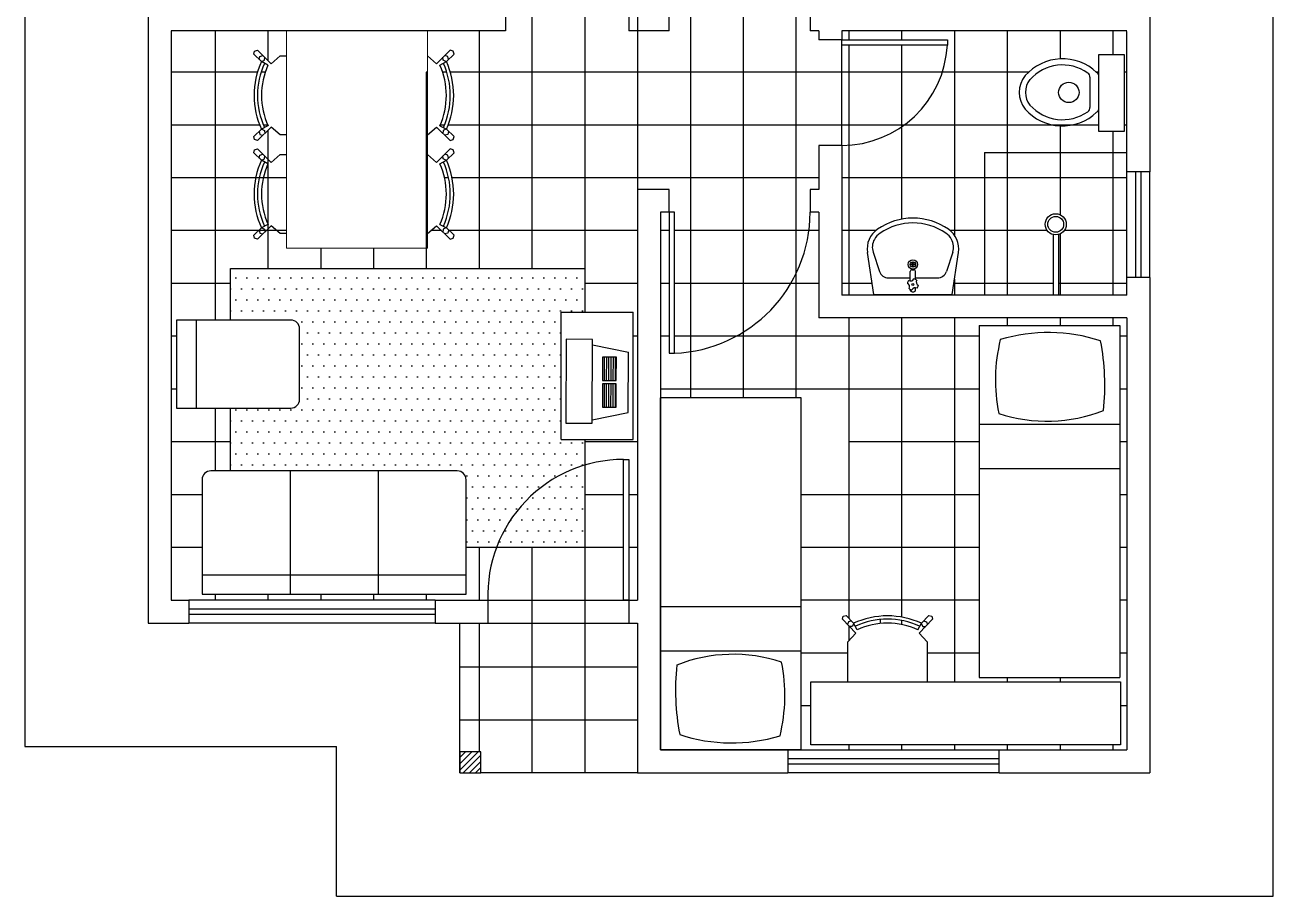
# Model space of a CAD drawing. Extents: x 374.2 to 444.1, y -26.3 to 30.2.
# Drawn here: x 427.095 to 430.64, y -16.675 to -14.2 of the extents above; entities that cross this region are included whole.
import ezdxf

# ---------------------------------------------------------------- set-up
doc = ezdxf.new("R2010")
doc.units = 0
doc.header["$LTSCALE"] = 20
doc.header["$MEASUREMENT"] = 0
doc.layers.get('0').update_dxf_attribs({"linetype": 'CONTINUOUS'})
doc.layers.get('DEFPOINTS').update_dxf_attribs({"linetype": 'CONTINUOUS'})
for name, color, linetype in [('APARELHOS', 244, 'CONTINUOUS'), ('CONCRETO', 5, 'CONTINUOUS'), ('COTAS', 244, 'CONTINUOUS'), ('EQUIPAMENTOS', 1, 'CONTINUOUS'), ('JANELA', 5, 'CONTINUOUS'), ('MADEIRAME', 30, 'CONTINUOUS'), ('MOBIL_I', 13, 'CONTINUOUS'), ('PAREDE', 7, 'CONTINUOUS'), ('PILAR', 1, 'CONTINUOUS'), ('PISO', 30, 'CONTINUOUS'), ('PORTA', 1, 'CONTINUOUS'), ('PORTA2', 30, 'CONTINUOUS'), ('VISTAL', 30, 'CONTINUOUS')]:
    doc.layers.add(name, color=color, linetype=linetype)
doc.layers.add('Mobilia', color=201, linetype='CONTINUOUS', lineweight=0)
pattern_1 = [(0, (210.802932, -20.512293), (0.015625, 0.03125), [0, -0.03125])]

# ---------------------------------------------------------------- blocks, each defined once
blk = doc.blocks.new('*X62')
at = {"color": 0, "linetype": 'Continuous'}
for p, q in [((423.0092, -15.008), (423.1133, -14.904)), ((423.0092, -14.9727), (423.0779, -14.904)), ((423.0092, -14.9373), (423.0426, -14.904)), ((423.0286, -15.024), (423.1292, -14.9234)), ((423.064, -15.024), (423.1292, -14.9588)), ((423.0993, -15.024), (423.1292, -14.9941))]:
    blk.add_line(p, q, dxfattribs=at)
blk = doc.blocks.new('*X134')
at = {"color": 0}
for p, q in [((9.3208, 5.8875), (9.453, 5.8875)), ((9.4722, 5.8875), (9.6044, 5.8875)), ((9.3208, 5.875), (9.453, 5.875)), ((9.3208, 5.8625), (9.453, 5.8625)), ((9.3208, 5.85), (9.453, 5.85)), ((9.3208, 5.8375), (9.453, 5.8375)), ((9.3208, 5.825), (9.453, 5.825)), ((9.4722, 5.875), (9.6044, 5.875)), ((9.4722, 5.8625), (9.6044, 5.8625)), ((9.4722, 5.85), (9.6044, 5.85)), ((9.4722, 5.8375), (9.6044, 5.8375)), ((9.4722, 5.825), (9.6044, 5.825))]:
    blk.add_line(p, q, dxfattribs=at)

msp = doc.modelspace()

# ---------------------------------------------------------------- hatches: boundary and pattern name
at = {"layer": 'MADEIRAME', "linetype": 'Continuous'}
h = msp.add_hatch(dxfattribs=at)
h.set_pattern_fill('DOTS', color=30, scale=0.5, style=0)
h.set_pattern_definition(pattern_1)
h.paths.add_polyline_path([(428.6845, -14.8924), (427.6779, -14.8924), (427.6779, -15.0384), (427.8495, -15.0384, -0.414214), (427.8745, -15.0634), (427.8745, -15.2634, -0.414214), (427.8495, -15.2884), (427.6779, -15.2884), (427.6779, -15.467), (428.3226, -15.467, -0.414214), (428.3476, -15.492), (428.3476, -15.6845), (428.4338, -15.6845, -0.234801), (428.6845, -15.4505), (428.6845, -15.3775), (428.6176, -15.3775), (428.6176, -15.0162), (428.6845, -15.0162)])
h = msp.add_hatch(dxfattribs=at)
h.set_pattern_fill('DOTS', color=30, scale=0.5, style=0)
h.set_pattern_definition(pattern_1)
h.paths.add_polyline_path([(428.6845, -15.4505, 0.234801), (428.4338, -15.6845), (428.6845, -15.6845)])

# ---------------------------------------------------------------- linework, layer by layer
at = {"color": 0}
for p, q in [((427.7444, -14.283), (427.7466, -14.2747)), ((427.7662, -14.3041), (427.7444, -14.283)), ((427.7466, -14.2747), (427.7549, -14.2722)), ((427.7549, -14.2722), (427.7942, -14.3102)), ((428.3027, -14.2722), (428.2635, -14.3102)), ((428.2915, -14.3041), (428.3133, -14.283)), ((428.311, -14.2747), (428.3027, -14.2722)), ((428.3133, -14.283), (428.311, -14.2747)), ((427.7942, -14.3102), (427.8194, -14.2878)), ((427.8194, -14.2878), (427.8378, -14.2878)), ((428.2635, -14.3102), (428.2382, -14.2878)), ((427.7444, -14.5175), (427.7662, -14.4965)), ((427.7942, -14.4903), (427.7549, -14.5284)), ((427.8194, -14.5128), (427.7942, -14.4903)), ((428.2382, -14.5128), (428.2635, -14.4903)), ((428.2635, -14.4903), (428.3027, -14.5284)), ((428.3133, -14.5175), (428.2915, -14.4965)), ((427.7466, -14.5259), (427.7444, -14.5175)), ((427.7549, -14.5284), (427.7466, -14.5259)), ((427.8378, -14.5128), (427.8194, -14.5128)), ((428.3027, -14.5284), (428.311, -14.5259)), ((428.311, -14.5259), (428.3133, -14.5175)), ((427.7444, -14.5633), (427.7466, -14.5549)), ((427.7662, -14.5843), (427.7444, -14.5633)), ((427.7466, -14.5549), (427.7549, -14.5524)), ((427.7549, -14.5524), (427.7942, -14.5905)), ((427.7942, -14.5905), (427.8194, -14.568)), ((427.8194, -14.568), (427.8378, -14.568)), ((428.2635, -14.5905), (428.2382, -14.568)), ((428.3027, -14.5524), (428.2635, -14.5905)), ((428.2915, -14.5843), (428.3133, -14.5633)), ((428.311, -14.5549), (428.3027, -14.5524)), ((428.3133, -14.5633), (428.311, -14.5549)), ((427.7444, -14.7978), (427.7662, -14.7767)), ((427.7942, -14.7706), (427.7549, -14.8087)), ((427.8194, -14.793), (427.7942, -14.7706)), ((428.2382, -14.793), (428.2635, -14.7706)), ((428.2635, -14.7706), (428.3027, -14.8087)), ((428.3133, -14.7978), (428.2915, -14.7767)), ((427.7466, -14.8062), (427.7444, -14.7978)), ((427.7549, -14.8087), (427.7466, -14.8062)), ((427.8378, -14.793), (427.8194, -14.793)), ((428.3027, -14.8087), (428.311, -14.8062)), ((428.311, -14.8062), (428.3133, -14.7978)), ((429.4163, -15.8882), (429.4188, -15.8799)), ((429.4188, -15.8799), (429.4272, -15.8776)), ((429.4272, -15.8776), (429.4483, -15.8994)), ((429.6407, -15.8994), (429.6617, -15.8776)), ((429.6617, -15.8776), (429.6701, -15.8799)), ((429.6701, -15.8799), (429.6726, -15.8882)), ((429.4544, -15.9274), (429.4163, -15.8882)), ((429.6726, -15.8882), (429.6345, -15.9274)), ((429.432, -15.9527), (429.4544, -15.9274)), ((429.6345, -15.9274), (429.657, -15.9527)), ((429.432, -16.066), (429.432, -15.9527)), ((429.657, -15.9527), (429.657, -16.066))]:
    msp.add_line(p, q, dxfattribs=at)
at = {"color": 7}
for p, q in [((428.6176, -15.3775), (428.6176, -15.0162)), ((428.6176, -15.0162), (428.8218, -15.0162)), ((428.8218, -15.3775), (428.8218, -15.0162))]:
    msp.add_line(p, q, dxfattribs=at)
at = {"color": 0}
for centre, start, end in [((427.9789, -14.4004), 155.6521, 180), ((428.0787, -14.4004), 0, 24.3479), ((427.9789, -14.4002), 180, 204.3479), ((428.0787, -14.4002), 335.6521, 0), ((427.9789, -14.6806), 155.6521, 180), ((428.0787, -14.6806), 0, 24.3479), ((427.9789, -14.6805), 180, 204.3479), ((428.0787, -14.6805), 335.6521, 0), ((429.5445, -16.1122), 90, 114.3479), ((429.5444, -16.1122), 65.6521, 90)]:
    msp.add_arc(centre, 0.2335, start, end, dxfattribs=at)
at = {"layer": 'APARELHOS', "ltscale": 0.5}
msp.add_line((430.1195, -14.349), (430.1195, -14.4344), dxfattribs=at)
at = {"layer": 'APARELHOS'}
for p, q in [((429.5055, -14.9656), (429.4874, -14.8463)), ((429.5036, -14.8458), (429.5216, -14.9002)), ((429.7298, -14.8458), (429.7119, -14.9002)), ((429.7279, -14.9656), (429.746, -14.8463)), ((429.5472, -14.9187), (429.6092, -14.9187)), ((429.6092, -14.9275), (429.6092, -14.9005)), ((429.6142, -14.8955), (429.6192, -14.8955)), ((429.6242, -14.9231), (429.6242, -14.9005)), ((429.6242, -14.9187), (429.6862, -14.9187)), ((429.6092, -14.9531), (429.6092, -14.9511)), ((429.6142, -14.9581), (429.6192, -14.9581)), ((429.6242, -14.9531), (429.6242, -14.9467)), ((429.5055, -14.9656), (429.7279, -14.9656))]:
    msp.add_line(p, q, dxfattribs=at)
at = {"layer": 'APARELHOS', "linetype": 'Continuous'}
msp.add_lwpolyline([(430.1439, -14.5022), (430.2176, -14.5022), (430.2176, -14.2853), (430.1439, -14.2853)], close=True, dxfattribs=at)
at = {"layer": 'APARELHOS', "ltscale": 0.5}
msp.add_circle((430.0595, -14.3918), 0.0289, dxfattribs=at)
at = {"layer": 'APARELHOS'}
for centre, radius in [((429.6167, -14.8806), 0.0133), ((429.6167, -14.8806), 0.00758), ((429.6167, -14.9371), 0.00273)]:
    msp.add_circle(centre, radius, dxfattribs=at)
at = {"layer": 'APARELHOS', "ltscale": 0.5}
for centre, radius, start, end in [((430.0414, -14.4374), 0.141, 46.4846, 138.6308), ((430.0414, -14.4374), 0.1235, 54.5102, 138.6308), ((429.9936, -14.3917), 0.075, 140.6827, 219.3173), ((429.9936, -14.3917), 0.0575, 140.6827, 219.3173), ((430.1045, -14.349), 0.015, 0, 54.5102), ((430.1145, -14.3605), 0.035, 32.642, 46.4846), ((430.0414, -14.346), 0.1235, 221.3692, 305.4898), ((430.0414, -14.346), 0.141, 221.3692, 313.5154), ((430.1045, -14.4344), 0.015, 305.4898, 0), ((430.1145, -14.4229), 0.035, 313.5154, 327.358)]:
    msp.add_arc(centre, radius, start, end, dxfattribs=at)
at = {"layer": 'APARELHOS'}
for centre, radius, start, end in [((429.5541, -14.8361), 0.0675, 124.8187, 188.6415), ((429.6167, -14.9261), 0.1771, 55.1813, 124.8187), ((429.6167, -14.9261), 0.1636, 55.1813, 124.8187), ((429.6793, -14.8361), 0.0675, 351.3585, 55.1813), ((429.5463, -14.8317), 0.045, 150.3522, 198.31), ((429.5541, -14.8361), 0.054, 124.8187, 150.3522), ((429.6793, -14.8361), 0.054, 29.6478, 55.1813), ((429.6871, -14.8317), 0.045, 341.69, 29.6478), ((429.5472, -14.8917), 0.027, 198.31, 270), ((429.6095, -14.9162), 0.0113, 245.7535, 332.5341), ((429.6142, -14.9005), 0.005, 90, 180), ((429.6192, -14.9005), 0.005, 0, 90), ((429.6167, -14.9371), 0.0159, 48.3734, 79.9142), ((429.6862, -14.8917), 0.027, 270, 341.69), ((429.6167, -14.9371), 0.0159, 138.3734, 169.9142), ((429.5958, -14.9443), 0.0113, 335.7535, 62.5341), ((429.6167, -14.9371), 0.0159, 228.3734, 259.9142), ((429.6142, -14.9531), 0.005, 180, 270), ((429.624, -14.958), 0.0113, 65.7535, 152.5341), ((429.6192, -14.9531), 0.005, 270, 0), ((429.6376, -14.9298), 0.0113, 155.7535, 242.5341), ((429.6167, -14.9371), 0.0159, 318.3734, 349.9142)]:
    msp.add_arc(centre, radius, start, end, dxfattribs=at)
at = {"layer": 'CONCRETO', "color": 244, "linetype": 'Continuous', "ltscale": 0.2}
for p, q in [((430.6395, -16.6745), (430.6395, -12.0395)), ((427.0945, -12.4895), (427.0945, -16.2495)), ((427.0945, -16.2495), (427.9795, -16.2495)), ((427.9795, -16.6745), (427.9795, -16.2495)), ((427.9795, -16.6745), (430.6395, -16.6745))]:
    msp.add_line(p, q, dxfattribs=at)
at = {"layer": 'COTAS', "color": 30, "linetype": 'Continuous'}
for p, q in [((429.616, -14.8798), (429.6093, -14.8798)), ((429.616, -14.8813), (429.6093, -14.8813)), ((429.616, -14.8798), (429.616, -14.8731)), ((429.616, -14.8882), (429.616, -14.8813)), ((429.6175, -14.8798), (429.6175, -14.8731)), ((429.6243, -14.8798), (429.6175, -14.8798)), ((429.6243, -14.8813), (429.6175, -14.8813)), ((429.6175, -14.8882), (429.6175, -14.8813))]:
    msp.add_line(p, q, dxfattribs=at)
at = {"layer": 'DEFPOINTS', "color": 0, "linetype": 'ByBlock'}
for p in [(427.5095, -14.2195), (430.2645, -14.7678), (430.2245, -14.9653), (430.2245, -14.9653), (427.5247, -15.2169), (427.5095, -15.8345), (427.5095, -15.8345), (427.5095, -15.8345), (427.5595, -15.8345), (428.2595, -15.8345), (427.4445, -15.8995), (427.4445, -15.8995), (428.4095, -15.8995), (428.8095, -15.8995), (428.8345, -15.8995), (430.2245, -16.2595), (430.2245, -16.2595), (428.8345, -16.3245), (430.2895, -16.3245), (430.2895, -16.3245)]:
    msp.add_point(p, dxfattribs=at)
at = {"layer": 'EQUIPAMENTOS', "color": 244, "ltscale": 0.3}
for p, q in [((427.8495, -15.0384), (427.5245, -15.0384)), ((427.5245, -15.0384), (427.5245, -15.2884)), ((427.5804, -15.0384), (427.5804, -15.2884)), ((427.8745, -15.2634), (427.8745, -15.0634)), ((427.5245, -15.2884), (427.8495, -15.2884)), ((428.3226, -15.467), (427.6226, -15.467)), ((427.8476, -15.467), (427.8476, -15.817)), ((428.0976, -15.467), (428.0976, -15.817)), ((427.5976, -15.492), (427.5976, -15.817)), ((427.5976, -15.492), (427.5976, -15.817)), ((428.3476, -15.817), (428.3476, -15.492)), ((427.5976, -15.7623), (428.3476, -15.7623)), ((427.5976, -15.817), (428.3476, -15.817))]:
    msp.add_line(p, q, dxfattribs=at)
at = {"layer": 'EQUIPAMENTOS', "color": 244, "ltscale": 0.2}
for p, q in [((429.8045, -15.054), (429.8045, -16.054)), ((429.8045, -15.054), (430.2045, -15.054)), ((430.2045, -15.054), (430.2045, -16.054)), ((428.8995, -16.2595), (428.8995, -15.2595)), ((429.2995, -15.2595), (428.8995, -15.2595)), ((429.2995, -16.2595), (429.2995, -15.2595)), ((429.8045, -16.054), (430.2045, -16.054)), ((429.2995, -16.2595), (428.8995, -16.2595))]:
    msp.add_line(p, q, dxfattribs=at)
at = {"layer": 'EQUIPAMENTOS', "color": 7, "ltscale": 0.3}
for p, q in [((428.7064, -15.1086), (428.8087, -15.1296)), ((428.8079, -15.3014), (428.8087, -15.1296)), ((428.7054, -15.3215), (428.8079, -15.3014))]:
    msp.add_line(p, q, dxfattribs=at)
at = {"layer": 'EQUIPAMENTOS', "color": 30, "ltscale": 0.2}
for p, q in [((429.8045, -15.3346), (430.2045, -15.3346)), ((430.2045, -15.4615), (429.8045, -15.4615)), ((428.8995, -15.852), (429.2995, -15.852)), ((429.2995, -15.9789), (428.8995, -15.9789))]:
    msp.add_line(p, q, dxfattribs=at)
at = {"layer": 'EQUIPAMENTOS', "color": 7, "ltscale": 0.3}
for points in [[(428.6311, -15.3313), (428.7053, -15.3317), (428.7064, -15.0933), (428.6322, -15.0929)], [(428.7348, -15.2098), (428.7742, -15.21), (428.7745, -15.1439), (428.7351, -15.1437)], [(428.7345, -15.2855), (428.7739, -15.2857), (428.7742, -15.2196), (428.7348, -15.2194)]]:
    msp.add_lwpolyline(points, close=True, dxfattribs=at)
at = {"layer": 'EQUIPAMENTOS', "color": 244, "ltscale": 0.3}
for centre, start, end in [((427.8495, -15.0634), 0, 90), ((427.8495, -15.2634), 270, 0), ((427.6226, -15.492), 90, 180), ((428.3226, -15.492), 0, 90)]:
    msp.add_arc(centre, 0.025, start, end, dxfattribs=at)
at = {"layer": 'EQUIPAMENTOS', "color": 30, "ltscale": 0.2}
for centre, radius, start, end in [((430.3334, -15.2088), 0.4824, 166.244, 191.3401), ((430.0016, -15.5451), 0.4713, 71.6627, 106.8654), ((429.4773, -15.2249), 0.6844, 354.099, 10.7084), ((429.9977, -14.8864), 0.4392, 251.7922, 291.427), ((429.1063, -16.4271), 0.4392, 71.7922, 111.427), ((429.6267, -16.0886), 0.6844, 174.099, 190.7084), ((428.7706, -16.1047), 0.4824, 346.244, 11.3401), ((429.1024, -15.7684), 0.4713, 251.6627, 286.8654)]:
    msp.add_arc(centre, radius, start, end, dxfattribs=at)
at = {"layer": 'JANELA', "color": 30}
for p, q in [((430.1439, -14.3345), (430.1379, -14.3345)), ((430.2245, -14.3345), (430.2176, -14.3345)), ((430.2245, -14.4845), (430.2176, -14.4845)), ((428.9245, -14.7845), (428.8995, -14.7845)), ((428.9245, -14.9345), (428.8995, -14.9345)), ((428.9245, -15.0845), (428.8995, -15.0845)), ((428.8345, -15.5345), (428.8095, -15.5345)), ((428.8345, -15.6845), (428.8095, -15.6845))]:
    msp.add_line(p, q, dxfattribs=at)
at = {"layer": 'JANELA', "color": 244}
for p, q in [((430.2245, -14.9178), (430.2245, -14.6178)), ((430.2895, -14.9178), (430.2895, -14.6178)), ((428.2595, -15.8345), (427.5595, -15.8345)), ((428.2595, -15.8995), (427.5595, -15.8995)), ((429.8618, -16.3245), (429.2618, -16.3245))]:
    msp.add_line(p, q, dxfattribs=at)
at = {"layer": 'JANELA', "color": 1}
for p, q in [((430.2495, -14.9178), (430.2495, -14.6178)), ((430.2645, -14.9178), (430.2645, -14.6178)), ((428.2595, -15.8595), (427.5595, -15.8595)), ((428.2595, -15.8745), (427.5595, -15.8745)), ((429.8618, -16.2845), (429.2618, -16.2845)), ((429.8618, -16.2995), (429.2618, -16.2995))]:
    msp.add_line(p, q, dxfattribs=at)
at = {"layer": 'MADEIRAME', "color": 30, "linetype": 'Continuous'}
for points in [[(427.6779, -15.0384), (427.6779, -14.8924), (428.6845, -14.8924), (428.6845, -15.0162)], [(427.6779, -15.467), (427.6779, -15.2884)]]:
    msp.add_lwpolyline(points, dxfattribs=at)
msp.add_lwpolyline([(429.3265, -16.066), (430.2063, -16.066), (430.2063, -16.2446), (429.3265, -16.2446)], close=True, dxfattribs=at)
at = {"layer": 'MOBIL_I'}
for p, q in [((427.7848, -14.3142), (427.7662, -14.3041)), ((428.2729, -14.3142), (428.2915, -14.3041)), ((427.7848, -14.4865), (427.7662, -14.4965)), ((428.2728, -14.4865), (428.2915, -14.4965)), ((427.7848, -14.5944), (427.7662, -14.5843)), ((428.2729, -14.5944), (428.2915, -14.5843)), ((427.7848, -14.7668), (427.7662, -14.7767)), ((428.2728, -14.7668), (428.2915, -14.7767)), ((429.4582, -15.9181), (429.4483, -15.8994)), ((429.6306, -15.9181), (429.6407, -15.8994))]:
    msp.add_line(p, q, dxfattribs=at)
for points in [[(427.7597, -14.2979), (427.7619, -14.2895), (427.7703, -14.2871)], [(427.7674, -14.3042), (427.7752, -14.3003), (427.7759, -14.2917)], [(428.2902, -14.3042), (428.2824, -14.3003), (428.2817, -14.2917)], [(428.2979, -14.2979), (428.2957, -14.2895), (428.2874, -14.2871)], [(427.7674, -14.4964), (427.7752, -14.5002), (427.7759, -14.5089)], [(428.2902, -14.4964), (428.2824, -14.5002), (428.2817, -14.5089)], [(427.7597, -14.5026), (427.7619, -14.5111), (427.7703, -14.5135)], [(428.2979, -14.5026), (428.2957, -14.5111), (428.2874, -14.5135)], [(427.7597, -14.5782), (427.7619, -14.5697), (427.7703, -14.5673)], [(428.2979, -14.5782), (428.2957, -14.5697), (428.2874, -14.5673)], [(427.7674, -14.5845), (427.7752, -14.5806), (427.7759, -14.5719)], [(428.2902, -14.5845), (428.2824, -14.5806), (428.2817, -14.5719)], [(427.7674, -14.7766), (427.7752, -14.7805), (427.7759, -14.7892)], [(428.2902, -14.7766), (428.2824, -14.7805), (428.2817, -14.7892)], [(427.7597, -14.7829), (427.7619, -14.7913), (427.7703, -14.7937)], [(428.2979, -14.7829), (428.2957, -14.7913), (428.2874, -14.7937)], [(429.4421, -15.893), (429.4337, -15.8952), (429.4312, -15.9035)], [(429.4484, -15.9007), (429.4445, -15.9085), (429.4358, -15.9092)], [(429.6405, -15.9007), (429.6444, -15.9085), (429.6531, -15.9092)], [(429.6468, -15.893), (429.6552, -15.8952), (429.6577, -15.9035)]]:
    msp.add_lwpolyline(points, dxfattribs=at)
for centre, radius, start, end in [((427.9747, -14.4003), 0.2197, 155.6027, 204.4288), ((427.9747, -14.4003), 0.2085, 155.6027, 204.4288), ((428.083, -14.4003), 0.2085, 335.5712, 24.3973), ((428.083, -14.4003), 0.2197, 335.5712, 24.3973), ((427.9747, -14.6805), 0.2197, 155.6027, 204.4288), ((427.9747, -14.6805), 0.2085, 155.6027, 204.4288), ((428.083, -14.6805), 0.2085, 335.5712, 24.3973), ((428.083, -14.6805), 0.2197, 335.5712, 24.3973), ((429.5444, -16.1079), 0.2197, 65.6027, 114.4288), ((429.5444, -16.1079), 0.2085, 65.6027, 114.4288)]:
    msp.add_arc(centre, radius, start, end, dxfattribs=at)
at = {"layer": 'Mobilia', "color": 7}
for p, q in [((427.8378, -14.216), (427.8378, -14.8344)), ((428.2378, -14.8344), (428.2378, -14.216)), ((427.8378, -14.8344), (428.2378, -14.8344))]:
    msp.add_line(p, q, dxfattribs=at)
at = {"layer": 'PAREDE', "linetype": 'Continuous'}
msp.add_line((430.2895, -13.6283), (430.2895, -14.6178), dxfattribs=at)
at = {"layer": 'PAREDE'}
for p, q in [((427.4445, -13.7542), (427.4445, -15.8995)), ((428.4595, -14.1524), (428.4595, -14.2174)), ((428.8095, -14.1524), (428.8095, -14.2174)), ((428.9245, -14.2174), (428.9245, -14.1524)), ((429.3245, -14.1524), (429.3245, -14.2174)), ((427.5095, -14.2174), (427.5095, -15.8345)), ((428.4595, -14.2174), (427.5095, -14.2174)), ((428.9245, -14.2174), (428.8095, -14.2174)), ((429.3495, -14.2174), (429.3245, -14.2174)), ((429.3495, -14.2174), (429.3495, -14.2424)), ((429.4145, -14.2424), (429.3495, -14.2424)), ((430.2245, -14.2174), (429.4145, -14.2174)), ((429.4145, -14.2174), (429.4145, -14.2424)), ((430.2245, -14.6178), (430.2245, -14.2192)), ((430.2895, -14.2669), (430.2895, -14.6178)), ((429.3495, -14.5424), (429.3495, -14.6674)), ((429.4145, -14.5424), (429.3495, -14.5424)), ((429.4145, -14.5424), (429.4145, -14.9674)), ((430.2895, -14.6178), (430.2245, -14.6178)), ((428.8345, -14.6674), (428.8345, -15.8345)), ((428.9245, -14.6674), (428.8345, -14.6674)), ((428.9245, -14.7324), (428.9245, -14.6674)), ((429.3245, -14.6674), (429.3245, -14.7324)), ((429.3495, -14.6674), (429.3245, -14.6674)), ((428.8995, -14.7324), (428.8995, -16.2595)), ((428.9395, -14.7324), (428.8995, -14.7324)), ((428.9245, -14.7324), (428.8995, -14.7324)), ((429.3495, -14.7324), (429.3245, -14.7324)), ((429.3495, -14.7324), (429.3495, -15.0324)), ((430.2245, -14.9674), (430.2245, -14.9178)), ((430.2895, -14.9178), (430.2245, -14.9178)), ((430.2895, -14.9178), (430.2895, -16.3245)), ((430.2245, -14.9674), (429.4145, -14.9674)), ((430.2245, -14.9674), (429.4145, -14.9674)), ((430.2245, -15.0324), (429.3495, -15.0324)), ((429.8045, -15.054), (429.8045, -15.504)), ((430.2245, -15.0324), (430.2245, -16.2595)), ((429.2995, -16.2595), (429.2995, -15.8095)), ((427.5095, -15.8345), (427.5595, -15.8345)), ((427.5595, -15.8345), (427.5595, -15.8995)), ((428.2595, -15.8345), (428.4095, -15.8345)), ((428.2595, -15.8345), (428.2595, -15.8995)), ((428.4095, -15.8345), (428.4095, -15.8995)), ((428.8095, -15.8345), (428.8345, -15.8345)), ((428.8095, -15.8345), (428.8095, -15.8995)), ((427.4445, -15.8995), (427.5595, -15.8995)), ((428.2595, -15.8995), (428.4095, -15.8995)), ((428.8095, -15.8995), (428.8345, -15.8995)), ((428.8345, -15.8995), (428.8345, -16.3245)), ((428.8995, -16.2595), (430.2245, -16.2595)), ((429.2618, -16.2595), (429.2618, -16.3245)), ((429.8618, -16.3245), (429.8618, -16.2595)), ((428.8345, -16.3245), (429.2618, -16.3245)), ((429.8618, -16.3245), (430.2895, -16.3245))]:
    msp.add_line(p, q, dxfattribs=at)
at = {"layer": 'PILAR', "color": 1}
msp.add_lwpolyline([(428.3295, -16.2645), (428.3295, -16.3245), (428.3895, -16.3245), (428.3895, -16.2645)], close=True, dxfattribs=at)
at = {"layer": 'PISO', "color": 30}
for p, q in [((428.9845, -12.7421), (428.9845, -15.2595)), ((429.1345, -12.7421), (429.1345, -15.2595)), ((428.8345, -12.9045), (428.8345, -14.6674)), ((428.5345, -13.5899), (428.5345, -14.8924)), ((429.2845, -13.7227), (429.2845, -15.2595)), ((428.6845, -13.7968), (428.6845, -15.0162)), ((427.6345, -14.2174), (427.6345, -15.0384)), ((427.7845, -14.2174), (427.7845, -14.3009)), ((428.3845, -14.2174), (428.3845, -14.8924)), ((429.4345, -14.2174), (429.4345, -14.2424)), ((429.5845, -14.2174), (429.5845, -14.2424)), ((429.7345, -14.2174), (429.7345, -14.7973)), ((429.8845, -14.2174), (429.8845, -14.9674)), ((430.0345, -14.2174), (430.0345, -14.2965)), ((430.1845, -14.2174), (430.1845, -14.2853)), ((429.4345, -14.2574), (429.4345, -14.9674)), ((429.5845, -14.2574), (429.5845, -14.752)), ((427.7549, -14.3345), (427.5095, -14.3345)), ((427.7768, -14.3345), (427.765, -14.3345)), ((428.2345, -14.3345), (428.2345, -14.8924)), ((428.2378, -14.3345), (428.2345, -14.3345)), ((428.2926, -14.3345), (428.2808, -14.3345)), ((428.8345, -14.3345), (428.3028, -14.3345)), ((429.945, -14.3345), (428.8345, -14.3345)), ((427.7611, -14.4845), (427.5095, -14.4845)), ((427.7845, -14.4845), (427.7717, -14.4845)), ((428.2378, -14.4845), (428.2345, -14.4845)), ((428.286, -14.4845), (428.2737, -14.4845)), ((428.8345, -14.4845), (428.2965, -14.4845)), ((430.1439, -14.4845), (428.8345, -14.4845)), ((430.0345, -14.4869), (430.0345, -14.7391)), ((427.7845, -14.4997), (427.7845, -14.8924)), ((430.1845, -14.5022), (430.1845, -14.9674)), ((427.8378, -14.6345), (427.5095, -14.6345)), ((428.2378, -14.6345), (428.2345, -14.6345)), ((428.2979, -14.6345), (428.2863, -14.6345)), ((428.8345, -14.6345), (428.3077, -14.6345)), ((429.3495, -14.6345), (428.8345, -14.6345)), ((430.2245, -14.6345), (429.4145, -14.6345)), ((427.8378, -14.7845), (427.5095, -14.7845)), ((428.2378, -14.7845), (428.2345, -14.7845)), ((428.2778, -14.7845), (428.2478, -14.7845)), ((428.8345, -14.7845), (428.2975, -14.7845)), ((429.3495, -14.7845), (428.9395, -14.7845)), ((429.5106, -14.7845), (429.4145, -14.7845)), ((429.9983, -14.7845), (429.7228, -14.7845)), ((430.0345, -14.7939), (430.0345, -14.9674)), ((430.2245, -14.7845), (430.0463, -14.7845)), ((427.9345, -14.8344), (427.9345, -14.8924)), ((427.9345, -14.8344), (427.9345, -14.8924)), ((428.0845, -14.8344), (428.0845, -14.8924)), ((429.7345, -14.9222), (429.7345, -14.9674)), ((427.6779, -14.9345), (427.5095, -14.9345)), ((428.8345, -14.9345), (428.6845, -14.9345)), ((429.3495, -14.9345), (428.9395, -14.9345)), ((429.5008, -14.9345), (429.4145, -14.9345)), ((430.0147, -14.9345), (429.7326, -14.9345)), ((430.2245, -14.9345), (430.0297, -14.9345)), ((429.4345, -15.0324), (429.4345, -15.8852)), ((429.5845, -15.0324), (429.5845, -15.8821)), ((429.7345, -15.0324), (429.7345, -16.066)), ((429.8845, -15.0324), (429.8845, -15.054)), ((430.0345, -15.0324), (430.0345, -15.054)), ((430.1845, -15.0324), (430.1845, -15.054)), ((427.5245, -15.0845), (427.5095, -15.0845)), ((428.8345, -15.0845), (428.8218, -15.0845)), ((429.8045, -15.0845), (428.9395, -15.0845)), ((430.2245, -15.0845), (430.2045, -15.0845)), ((427.5245, -15.2345), (427.5095, -15.2345)), ((429.8045, -15.2345), (428.8995, -15.2345)), ((430.2245, -15.2345), (430.2045, -15.2345)), ((427.6345, -15.2884), (427.6345, -15.467)), ((427.6779, -15.3845), (427.5095, -15.3845)), ((428.6845, -15.3775), (428.6845, -16.3245)), ((428.8345, -15.3845), (428.6845, -15.3845)), ((429.8045, -15.3845), (429.4345, -15.3845)), ((430.2245, -15.3845), (430.2045, -15.3845)), ((427.5976, -15.5345), (427.5095, -15.5345)), ((428.7945, -15.5345), (428.6845, -15.5345)), ((429.8045, -15.5345), (429.2995, -15.5345)), ((430.2245, -15.5345), (430.2045, -15.5345)), ((427.5976, -15.6845), (427.5095, -15.6845)), ((428.7945, -15.6845), (428.3476, -15.6845)), ((428.3845, -15.6845), (428.3845, -15.8345)), ((428.5345, -15.6845), (428.5345, -16.3245)), ((429.8045, -15.6845), (429.2995, -15.6845)), ((430.2245, -15.6845), (430.2045, -15.6845)), ((427.6345, -15.817), (427.6345, -15.8345)), ((427.7845, -15.817), (427.7845, -15.8345)), ((427.9345, -15.817), (427.9345, -15.8345)), ((427.9345, -15.817), (427.9345, -15.8345)), ((428.0845, -15.817), (428.0845, -15.8345)), ((428.2345, -15.817), (428.2345, -15.8345)), ((429.8045, -15.8345), (429.2995, -15.8345)), ((430.2245, -15.8345), (430.2045, -15.8345)), ((428.3845, -15.8995), (428.3845, -16.2645)), ((429.4345, -15.9069), (429.4345, -15.9498)), ((429.5845, -15.8919), (429.5845, -15.9033)), ((429.432, -15.9845), (429.2995, -15.9845)), ((429.8045, -15.9845), (429.657, -15.9845)), ((430.2245, -15.9845), (430.2045, -15.9845)), ((429.8845, -16.054), (429.8845, -16.066)), ((430.0345, -16.054), (430.0345, -16.066)), ((429.3265, -16.1345), (429.2995, -16.1345)), ((430.2245, -16.1345), (430.2063, -16.1345)), ((429.4345, -16.2446), (429.4345, -16.2595)), ((429.5845, -16.2446), (429.5845, -16.2595)), ((429.7345, -16.2446), (429.7345, -16.2595)), ((429.8845, -16.2446), (429.8845, -16.2595)), ((430.0345, -16.2446), (430.0345, -16.2595)), ((430.1845, -16.2446), (430.1845, -16.2595))]:
    msp.add_line(p, q, dxfattribs=at)
at = {"layer": 'PISO'}
for p, q in [((429.4145, -14.5424), (429.4145, -14.2574)), ((430.2243, -14.5582), (430.2245, -14.5582)), ((430.2243, -14.6941), (430.2245, -14.6941)), ((428.3295, -16.3245), (428.3295, -15.8995)), ((429.5233, -15.8892), (429.5233, -15.9005)), ((428.8345, -16.0245), (428.3295, -16.0245)), ((428.8345, -16.1745), (428.3295, -16.1745)), ((428.8345, -16.3245), (428.3895, -16.3245))]:
    msp.add_line(p, q, dxfattribs=at)
at = {"layer": 'PISO', "color": 30, "ltscale": 0.5}
msp.add_line((429.9734, -14.4491), (429.9754, -14.4491), dxfattribs=at)
at = {"layer": 'PISO', "ltscale": 0.5}
msp.add_line((429.9754, -14.4491), (429.9754, -14.4504), dxfattribs=at)
at = {"layer": 'PISO', "color": 244, "linetype": 'Continuous'}
for q in [(429.8195, -14.9674), (430.2245, -14.5624)]:
    msp.add_line((429.8195, -14.5624), q, dxfattribs=at)
at = {"layer": 'PISO', "color": 244, "ltscale": 0.5}
for p, q in [((430.0147, -14.7955), (430.0147, -14.9674)), ((430.0297, -14.7956), (430.0297, -14.9674))]:
    msp.add_line(p, q, dxfattribs=at)
at = {"layer": 'PISO', "linetype": 'Continuous'}
for p, q in [((428.4095, -15.8345), (428.8095, -15.8345)), ((428.4095, -15.8995), (428.8095, -15.8995))]:
    msp.add_line(p, q, dxfattribs=at)
at = {"layer": 'PISO', "color": 244, "ltscale": 0.5}
for radius in [0.03, 0.0225]:
    msp.add_circle((430.0223, -14.7665), radius, dxfattribs=at)
at = {"layer": 'PORTA'}
for points in [[(429.4145, -14.2424), (429.7145, -14.2424), (429.7145, -14.2574), (429.4145, -14.2574)], [(428.9395, -14.7324), (428.9245, -14.7324), (428.9245, -15.1324), (428.9395, -15.1324)], [(428.8095, -15.8345), (428.7945, -15.8345), (428.7945, -15.4345), (428.8095, -15.4345)]]:
    msp.add_lwpolyline(points, close=True, dxfattribs=at)
at = {"layer": 'PORTA2', "color": 30}
msp.add_arc((429.4145, -14.242), 0.3004, 270, 357.0624, dxfattribs=at)
at = {"layer": 'PORTA2'}
for centre, radius, start, end in [((428.9242, -14.7324), 0.4003, 272.1894, 360), ((428.7945, -15.8198), 0.3853, 90, 182.1894)]:
    msp.add_arc(centre, radius, start, end, dxfattribs=at)
at = {"layer": 'VISTAL', "color": 30, "linetype": 'Continuous'}
msp.add_line((428.6176, -15.3775), (428.8218, -15.3775), dxfattribs=at)

# ---------------------------------------------------------------- block references
at = {"layer": 'EQUIPAMENTOS', "color": 7, "ltscale": 0.3, "xscale": 0.5, "yscale": 0.5, "zscale": 0.5, "rotation": 89.7325227289896}
msp.add_blockref('*X134', (431.6621, -19.9596), dxfattribs=at)
at = {"layer": 'PILAR', "linetype": 'Continuous', "xscale": 0.5, "yscale": 0.5, "zscale": 0.5}
msp.add_blockref('*X62', (216.8249, -8.8125), dxfattribs=at)

doc.saveas('drawing.dxf')
